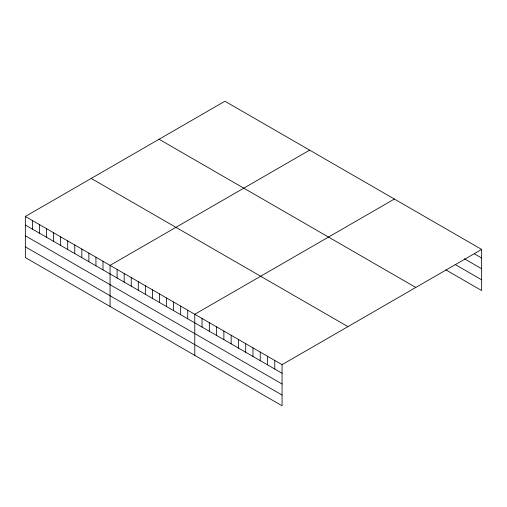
<?xml version="1.0" encoding="UTF-8"?>
<svg xmlns="http://www.w3.org/2000/svg" width="507" height="507" viewBox="0 0 507 507"><rect width="100%" height="100%" fill="white"/><g stroke="black" fill="none" stroke-linecap="round" stroke-linejoin="round"><path stroke-width="0.76" d="M25.35 216.457L282.063 364.666L282.063 405.777L25.35 257.569L25.35 216.457L224.937 101.223L481.65 249.431L481.65 290.543L445.945 269.927M309.657 150.135L110.063 265.364L110.063 306.475M394.37 199.042L194.777 314.277L194.777 355.382M282.063 364.666L481.65 249.431M474.375 253.817L481.65 258.019M464.456 258.824L481.65 268.754M455.204 264.54L481.65 279.813M159.078 139.248L415.784 287.463M91.216 178.432L347.922 326.641M25.35 225.038L282.063 373.253M25.35 235.774L282.063 383.983M25.35 246.833L282.063 395.042M274.788 360.464L274.788 369.052M267.512 356.269L267.512 364.85M260.243 352.067L260.243 360.654M252.968 347.872L252.968 356.453M245.692 343.67L245.692 352.257M238.417 339.468L238.417 348.056M231.148 335.273L231.148 343.854M223.872 331.071L223.872 339.658M216.597 326.876L216.597 335.457M209.328 322.674L209.328 331.255M202.052 318.472L202.052 327.059M187.717 310.202L187.717 318.783M180.657 306.12L180.657 314.708M173.603 302.045L173.603 310.633M166.543 297.97L166.543 306.558M159.483 293.895L159.483 302.483M152.423 289.82L152.423 298.408M145.363 285.745L145.363 294.326M138.303 281.67L138.303 290.251M131.243 277.595L131.243 286.176M124.183 273.514L124.183 282.101M117.123 269.439L117.123 278.026M103.003 261.289L103.003 269.876M95.943 257.214L95.943 265.801M88.883 253.139L88.883 261.72M81.823 249.064L81.823 257.645M74.77 244.989L74.77 253.57M67.71 240.914L67.71 249.495M60.65 236.832L60.65 245.42M53.59 232.757L53.59 241.345M46.53 228.682L46.53 237.27M39.47 224.607L39.47 233.195M32.41 220.532L32.41 229.113"/></g></svg>
